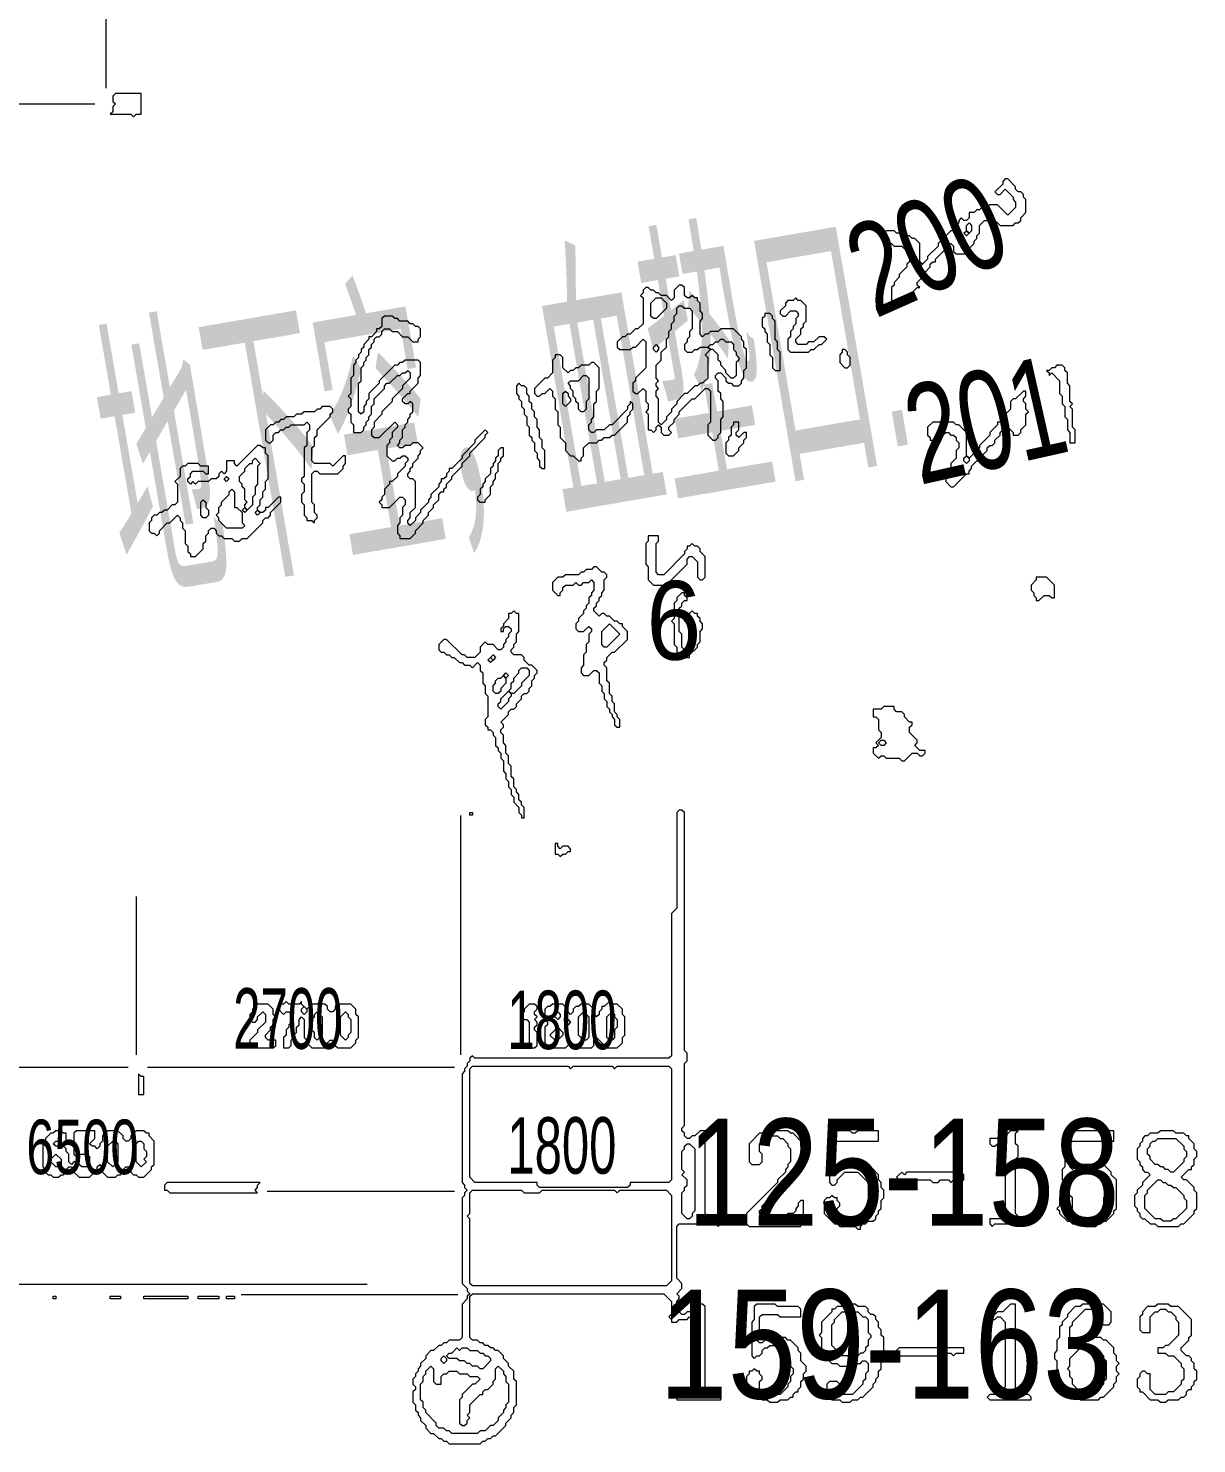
# Model space of a CAD drawing. Extents: x 20 to 3943, y 20 to 2783.
# Drawn here: x 2688 to 3140, y 412 to 959 of the extents above; entities that cross this region are included whole.
import ezdxf

# ---------------------------------------------------------------- set-up
doc = ezdxf.new("R2010")
doc.units = 0
for name, color, linetype, lineweight in [('OCR_TEXT', 6, 'Continuous', 0), ('TRACE_CURVE', 6, 'Continuous', 0), ('TRACE_STRAIGHT', 5, 'Continuous', 0), ('TRACE_TEXT_SYMBOL', 6, 'Continuous', 0)]:
    doc.layers.add(name, color=color, linetype=linetype, lineweight=lineweight)
doc.styles.add('wqy-unicode', font='wqy-unicode.lff')

msp = doc.modelspace()

# ---------------------------------------------------------------- linework, layer by layer
at = {"layer": 'TRACE_CURVE', "color": 6}
for points in [[(2940, 657), (2939, 656), (2939, 619), (2937, 617), (2937, 562), (2936, 561), (2861, 561), (2860, 562), (2859, 561), (2859, 560), (2858, 559), (2858, 558), (2857, 557), (2857, 556), (2856, 555), (2856, 513), (2857, 512), (2857, 511), (2858, 510), (2857, 509), (2857, 508), (2856, 507), (2856, 474), (2858, 472), (2858, 471), (2859, 470), (2858, 469), (2858, 468), (2856, 466), (2856, 453), (2855, 452), (2851, 452), (2850, 451), (2849, 451), (2848, 450), (2847, 450), (2845, 448), (2844, 448), (2842, 446), (2842, 445), (2840, 443), (2840, 442), (2839, 441), (2839, 440), (2838, 439), (2838, 438), (2837, 437), (2837, 435), (2838, 434), (2838, 433), (2837, 432), (2837, 428), (2838, 427), (2838, 425), (2839, 424), (2839, 423), (2840, 422), (2840, 421), (2842, 419), (2842, 418), (2844, 416), (2845, 416), (2847, 414), (2848, 414)], [(2955, 431), (2954, 432), (2952, 432), (2950, 434), (2950, 465), (2949, 466), (2948, 466), (2945, 463), (2943, 463), (2942, 462), (2941, 462), (2939, 464), (2939, 467), (2940, 468), (2940, 469), (2939, 470), (2941, 472), (2941, 474), (2939, 476), (2939, 496), (2940, 497), (2954, 497), (2955, 496), (2956, 497), (2956, 498), (2955, 499), (2952, 499), (2950, 501), (2950, 533), (2948, 533), (2946, 531), (2945, 531), (2944, 530), (2943, 530), (2942, 531), (2942, 532), (2941, 533), (2941, 534), (2942, 535), (2942, 559), (2943, 560), (2943, 563), (2942, 564), (2942, 656), (2941, 657), (2940, 657)], [(2848, 414), (2849, 413), (2850, 413), (2851, 412), (2863, 412), (2864, 413), (2865, 413), (2866, 414), (2867, 414), (2868, 415), (2869, 415), (2873, 419), (2873, 420), (2875, 422), (2875, 423), (2876, 424), (2876, 426), (2877, 427), (2877, 436), (2876, 437), (2876, 440), (2874, 442), (2874, 443), (2872, 445), (2872, 446), (2870, 448), (2869, 448), (2868, 449), (2867, 449), (2866, 450), (2865, 450), (2864, 451), (2863, 451), (2862, 452), (2860, 452), (2859, 453), (2859, 469), (2860, 470), (2934, 470), (2937, 467), (2937, 462), (2936, 461), (2937, 460), (2937, 459), (2939, 459), (2940, 460), (2943, 460), (2944, 461), (2945, 460), (2945, 458), (2946, 457), (2946, 451), (2945, 450), (2946, 449), (2946, 435), (2945, 434), (2945, 433), (2944, 432), (2940, 432), (2939, 431), (2939, 429), (2956, 429), (2956, 431), (2955, 431)], [(2842, 424), (2842, 425), (2841, 426), (2841, 428), (2840, 429), (2840, 435), (2841, 436), (2841, 438), (2842, 439), (2842, 440), (2844, 442)], [(2844, 442), (2845, 441), (2845, 436), (2846, 435), (2848, 435), (2848, 438), (2849, 439), (2850, 439), (2851, 440), (2854, 440), (2855, 439), (2858, 439), (2859, 438), (2862, 438), (2863, 437), (2861, 435), (2860, 435), (2856, 431), (2856, 430), (2855, 429), (2855, 420), (2856, 419), (2857, 419), (2858, 420), (2858, 421), (2859, 422), (2858, 423), (2859, 424), (2859, 427), (2863, 431), (2864, 431), (2864, 432), (2865, 433), (2866, 433), (2868, 435), (2868, 436), (2869, 437), (2869, 441), (2870, 442), (2872, 440), (2872, 439), (2873, 438), (2873, 436), (2874, 435), (2874, 428), (2873, 427), (2873, 426), (2872, 425), (2872, 424), (2870, 422), (2870, 421), (2868, 419), (2867, 419), (2865, 417), (2863, 417), (2862, 416), (2852, 416), (2851, 417), (2850, 417), (2849, 418), (2847, 418), (2846, 419), (2846, 420), (2842, 424)]]:
    msp.add_lwpolyline(points, dxfattribs=at)
for points in [[(2859, 557), (2860, 558), (2897, 558), (2898, 557), (2899, 558), (2914, 558), (2915, 557), (2916, 558), (2936, 558), (2937, 557), (2937, 514), (2936, 513), (2921, 513), (2921, 512), (2920, 511), (2886, 511), (2885, 512), (2885, 513), (2861, 513), (2859, 515)], [(2942, 527), (2943, 528), (2944, 528), (2946, 526), (2946, 502), (2945, 501), (2945, 500), (2944, 499), (2943, 499), (2941, 501), (2941, 509), (2942, 510), (2942, 511), (2943, 512), (2943, 514), (2941, 516), (2942, 517), (2941, 518), (2941, 525), (2942, 526)], [(2859, 509), (2860, 510), (2879, 510), (2880, 509), (2886, 509), (2887, 510), (2915, 510), (2916, 509), (2917, 510), (2935, 510), (2937, 508), (2937, 475), (2935, 473), (2860, 473), (2859, 474), (2859, 499), (2858, 500), (2859, 501)], [(2854, 449), (2855, 448), (2856, 449), (2858, 449), (2859, 448), (2862, 448), (2863, 447), (2864, 447), (2865, 446), (2866, 446), (2867, 445), (2867, 444), (2864, 441), (2863, 441), (2862, 442), (2860, 442), (2859, 443), (2858, 443), (2857, 444), (2855, 444), (2854, 445), (2851, 445), (2850, 446), (2851, 447), (2852, 447)], [(2848, 445), (2849, 446), (2850, 445), (2850, 444), (2849, 443), (2848, 444)]]:
    msp.add_lwpolyline(points, close=True, dxfattribs=at)
at = {"layer": 'TRACE_STRAIGHT', "color": 5}
for p, q in [((2718.3, 998.63), (2718.31, 936.12)), ((2472, 930), (2714, 930)), ((2855.44, 654.88), (2855.45, 562.37)), ((2730.18, 562.38), (2730.18, 623.62)), ((2575.62, 557.53), (2726.88, 557.57)), ((2734.38, 557.52), (2853.12, 557.54)), ((2780.62, 509.62), (2853.13, 509.69)), ((2556.87, 473.59), (2819.38, 473.69)), ((2770.63, 469.62), (2854.38, 469.73))]:
    msp.add_line(p, q, dxfattribs=at)
at = {"layer": 'TRACE_TEXT_SYMBOL', "color": 6}
for points in [[(2722, 934), (2721, 933), (2721, 931), (2722, 930), (2721, 929), (2721, 927), (2720, 926), (2728, 926), (2729, 925), (2730, 926), (2732, 926), (2732, 934)], [(3051, 883), (3052, 884), (3053, 883), (3053, 881), (3052, 880), (3051, 881)], [(3050, 880), (3051, 881), (3052, 880), (3051, 879)], [(3032, 868), (3033, 869), (3034, 868), (3033, 867)], [(2931, 855), (2933, 855), (2935, 853), (2935, 851), (2931, 847), (2930, 847), (2929, 848), (2929, 853)], [(2985, 855), (2984, 854), (2982, 854), (2981, 853), (2981, 852), (2979, 850), (2979, 849), (2980, 848), (2981, 848), (2983, 850), (2985, 850), (2986, 849), (2986, 848), (2985, 847), (2985, 845), (2984, 844), (2984, 843), (2983, 842), (2983, 840), (2982, 839), (2982, 835), (2983, 834), (2990, 834), (2991, 835), (2992, 835), (2994, 837), (2995, 837), (2997, 839), (2996, 840), (2994, 840), (2992, 838), (2990, 838), (2989, 837), (2986, 837), (2985, 838), (2985, 839), (2987, 841), (2987, 843), (2988, 844), (2988, 845), (2989, 846), (2989, 852), (2987, 854), (2986, 854)], [(2939, 851), (2940, 852), (2941, 852), (2942, 851), (2944, 851), (2945, 850), (2945, 843), (2944, 842), (2944, 840), (2943, 839), (2943, 838), (2942, 837), (2942, 835), (2943, 834), (2945, 834), (2946, 835), (2947, 835), (2948, 836), (2951, 836), (2952, 835), (2950, 833), (2951, 832), (2951, 824), (2949, 822), (2948, 822), (2947, 821), (2946, 821), (2943, 818), (2942, 818), (2939, 815), (2939, 814), (2937, 812), (2937, 811), (2935, 809), (2935, 808), (2933, 806), (2932, 807), (2932, 816), (2931, 817), (2931, 819), (2932, 820), (2931, 821), (2931, 822), (2932, 823), (2931, 824), (2931, 829), (2933, 831), (2933, 834), (2935, 836), (2935, 839), (2936, 840), (2936, 842), (2937, 843), (2937, 845), (2938, 846), (2938, 848), (2939, 849)], [(2973, 849), (2973, 848), (2972, 847), (2972, 844), (2973, 843), (2973, 842), (2974, 841), (2974, 838), (2975, 837), (2975, 833), (2976, 832), (2976, 828), (2977, 827), (2979, 827), (2979, 834), (2978, 835), (2978, 838), (2977, 839), (2977, 846), (2976, 847), (2976, 848), (2975, 849)], [(2955, 838), (2956, 839), (2957, 839), (2958, 838), (2960, 838), (2961, 837), (2961, 835), (2962, 834), (2962, 833), (2963, 832), (2963, 831), (2962, 830), (2962, 825), (2961, 824), (2960, 824), (2958, 826), (2958, 827), (2956, 829), (2956, 830), (2955, 831), (2955, 833), (2953, 835), (2952, 835), (2951, 836), (2952, 837), (2953, 837), (2954, 838)], [(2930, 836), (2931, 837), (2932, 836), (2932, 835), (2931, 834), (2930, 835)], [(3003, 835), (3003, 834), (3002, 833), (3002, 830), (3004, 828), (3005, 828), (3006, 829), (3006, 832), (3005, 833), (3005, 834), (3004, 835)], [(3086, 829), (3085, 828), (3084, 828), (3083, 827), (3082, 827), (3083, 826), (3083, 825), (3084, 826), (3087, 823), (3087, 818), (3088, 817), (3088, 814), (3089, 813), (3089, 809), (3090, 808), (3090, 804), (3091, 803), (3091, 799), (3093, 799), (3093, 804), (3092, 805), (3092, 812), (3091, 813), (3092, 814), (3091, 815), (3091, 821), (3090, 822), (3090, 826), (3089, 827), (3089, 828), (3088, 829)], [(2878, 822), (2877, 821), (2877, 818), (2878, 817), (2878, 816), (2879, 815), (2879, 813), (2880, 812), (2880, 810), (2881, 809), (2881, 806), (2882, 805), (2882, 802), (2883, 801), (2883, 800), (2884, 799), (2884, 796), (2885, 795), (2885, 793), (2886, 792), (2886, 790), (2887, 789), (2888, 789), (2888, 796), (2887, 797), (2887, 800), (2886, 801), (2886, 804), (2885, 805), (2885, 808), (2884, 809), (2884, 811), (2883, 812), (2883, 814), (2882, 815), (2882, 817), (2881, 818), (2881, 820), (2880, 821), (2879, 821)], [(2903, 825), (2904, 825), (2905, 824), (2905, 816), (2904, 815), (2904, 812), (2903, 811), (2902, 811), (2901, 812), (2901, 814), (2900, 815), (2900, 816), (2899, 817), (2899, 819), (2898, 820), (2898, 821), (2897, 822), (2898, 823), (2901, 823)], [(2895, 818), (2896, 819), (2897, 818), (2897, 817), (2898, 816), (2898, 815), (2896, 813), (2895, 814)], [(2961, 807), (2961, 806), (2960, 805), (2960, 802), (2959, 801), (2959, 800), (2958, 799), (2958, 795), (2959, 794), (2961, 794), (2963, 796), (2963, 797), (2965, 799), (2965, 800), (2966, 801), (2966, 803), (2965, 803), (2963, 801), (2962, 802), (2962, 803), (2963, 804), (2963, 807)], [(2871, 797), (2870, 796), (2870, 794), (2869, 793), (2869, 792), (2868, 791), (2868, 790), (2867, 789), (2867, 787), (2865, 785), (2865, 784), (2864, 783), (2864, 782), (2863, 781), (2863, 779), (2862, 778), (2862, 777), (2863, 776), (2865, 776), (2865, 777), (2867, 779), (2867, 782), (2868, 783), (2868, 784), (2869, 785), (2869, 787), (2870, 788), (2870, 791), (2871, 792), (2871, 793), (2872, 794), (2872, 797)], [(3050, 793), (3051, 794), (3052, 793), (3052, 792), (3051, 791), (3050, 792)], [(2775, 792), (2776, 793), (2778, 791), (2777, 790), (2777, 783), (2776, 782), (2776, 779), (2775, 778), (2775, 775), (2773, 773), (2772, 774), (2772, 775), (2773, 776), (2772, 777), (2772, 781), (2771, 782), (2771, 783), (2770, 784), (2770, 786), (2772, 788), (2772, 789), (2774, 791), (2775, 791)], [(2764, 785), (2765, 786), (2766, 785), (2765, 784)], [(2766, 780), (2767, 781), (2768, 780), (2768, 774), (2769, 774), (2771, 772), (2771, 768), (2772, 767), (2771, 766), (2765, 766), (2762, 769), (2762, 770), (2761, 771), (2762, 772), (2762, 774), (2763, 775), (2763, 776), (2766, 779)], [(2755, 776), (2756, 777), (2757, 776), (2757, 774), (2758, 773), (2758, 771), (2757, 770), (2756, 770), (2755, 771)], [(2771, 773), (2772, 774), (2773, 773), (2772, 772)], [(2776, 772), (2777, 773), (2778, 772), (2777, 771)], [(2928, 763), (2928, 761), (2927, 760), (2927, 752), (2928, 751), (2928, 746), (2930, 744), (2934, 744), (2935, 745), (2936, 745), (2943, 752), (2943, 754), (2944, 755), (2945, 755), (2947, 753), (2947, 747), (2948, 746), (2949, 746), (2950, 747), (2950, 755), (2948, 757), (2948, 758), (2947, 759), (2946, 759), (2945, 760), (2944, 759), (2943, 759), (2943, 758), (2942, 757), (2942, 756), (2934, 748), (2932, 748), (2931, 749), (2931, 760), (2932, 761), (2932, 763)], [(3078, 747), (3078, 746), (3076, 744), (3076, 742), (3077, 741), (3077, 740), (3078, 739), (3078, 738), (3079, 738), (3081, 740), (3083, 740), (3084, 739), (3085, 739), (3085, 744), (3082, 747)], [(2941, 741), (2939, 739), (2939, 738), (2938, 737), (2938, 731), (2937, 730), (2938, 729), (2938, 721), (2939, 720), (2939, 718), (2941, 716), (2944, 716), (2944, 717), (2947, 720), (2947, 721), (2948, 722), (2948, 726), (2949, 727), (2949, 729), (2948, 730), (2948, 731), (2947, 732), (2947, 733), (2946, 733), (2945, 734), (2944, 733), (2943, 733), (2943, 732), (2942, 731), (2942, 730), (2944, 730), (2945, 729), (2945, 724), (2944, 723), (2944, 721), (2942, 719), (2941, 720), (2941, 725), (2940, 726), (2940, 735), (2941, 736), (2941, 737), (2942, 738), (2943, 738), (2943, 739), (2942, 740), (2942, 741)], [(2913, 729), (2917, 725), (2912, 720), (2911, 720), (2910, 721), (2910, 726)], [(2867, 716), (2868, 717), (2869, 716), (2868, 715)], [(2866, 715), (2867, 716), (2868, 715), (2867, 714)], [(2878, 711), (2879, 712), (2881, 712), (2882, 711), (2882, 709), (2879, 706), (2879, 705), (2876, 702), (2875, 702), (2874, 703), (2875, 704), (2875, 706), (2876, 707), (2876, 708), (2878, 710)], [(2871, 708), (2872, 709), (2873, 708), (2873, 706), (2871, 704), (2871, 703), (2870, 702), (2869, 702), (2868, 703), (2868, 705), (2869, 706), (2869, 707), (2870, 708)], [(2872, 709), (2873, 710), (2874, 709), (2873, 708)], [(2874, 703), (2875, 702), (2875, 701), (2874, 700), (2874, 699), (2871, 696), (2870, 697), (2870, 698), (2871, 699), (2871, 700)], [(3019, 697), (3018, 696), (3015, 696), (3015, 693), (3016, 693), (3017, 692), (3017, 688), (3018, 687), (3018, 685), (3016, 683), (3017, 682), (3016, 681), (3015, 681), (3015, 679), (3017, 677), (3018, 678), (3019, 678), (3020, 677), (3025, 677), (3026, 676), (3027, 676), (3030, 679), (3032, 679), (3033, 678), (3034, 678), (3035, 679), (3035, 680), (3033, 680), (3031, 682), (3032, 683), (3032, 684), (3029, 687), (3029, 689), (3030, 690), (3030, 691), (3029, 691), (3027, 693), (3027, 694), (3026, 695), (3024, 695), (3023, 696), (3023, 697)], [(3017, 683), (3018, 684), (3019, 684), (3020, 683), (3019, 682), (3018, 682)], [(2859, 656), (2860, 656), (2860, 655), (2859, 655)], [(2892, 644), (2892, 640), (2893, 640), (2894, 639), (2895, 640), (2896, 640), (2897, 641), (2898, 641), (2898, 642), (2897, 643), (2895, 643), (2894, 642), (2893, 643), (2893, 644)], [(2777, 582), (2775, 580), (2775, 579), (2774, 578), (2774, 576), (2775, 575), (2776, 575), (2777, 576), (2777, 577), (2779, 579), (2780, 578), (2780, 575), (2777, 572), (2777, 571), (2774, 568), (2774, 565), (2783, 565), (2784, 566), (2784, 568), (2781, 568), (2780, 569), (2780, 570), (2782, 572), (2782, 573), (2783, 574), (2783, 576), (2784, 577), (2783, 578), (2783, 580), (2781, 582)], [(2788, 583), (2787, 582), (2785, 582), (2785, 580), (2787, 578), (2788, 579), (2789, 579), (2790, 578), (2790, 575), (2789, 574), (2789, 573), (2788, 572), (2788, 570), (2787, 569), (2787, 565), (2789, 565), (2790, 566), (2790, 568), (2791, 569), (2791, 570), (2792, 571), (2792, 573), (2793, 574), (2793, 576), (2794, 577), (2795, 576), (2795, 569), (2796, 568), (2796, 567), (2798, 565), (2803, 565), (2804, 566), (2804, 567), (2805, 568), (2806, 568), (2807, 567), (2807, 566), (2808, 565), (2813, 565), (2815, 567), (2815, 568), (2816, 569), (2816, 577), (2815, 578), (2815, 580), (2813, 582), (2808, 582), (2807, 581), (2807, 580), (2806, 579), (2805, 579), (2804, 580), (2804, 581), (2803, 582), (2802, 582), (2801, 583), (2800, 582), (2798, 582), (2796, 580), (2794, 582), (2794, 583), (2793, 582), (2789, 582)], [(2794, 580), (2795, 581), (2796, 580), (2796, 579), (2795, 578), (2794, 579)], [(2882, 582), (2880, 580), (2880, 579), (2879, 578), (2879, 577), (2880, 576), (2881, 576), (2882, 575), (2882, 566), (2883, 565), (2884, 565), (2885, 566), (2885, 571), (2884, 572), (2884, 573), (2885, 574), (2885, 575), (2884, 576), (2885, 577), (2884, 578), (2884, 579), (2885, 580), (2885, 581), (2884, 582)], [(2913, 583), (2911, 581), (2910, 581), (2910, 580), (2909, 579), (2909, 578), (2908, 577), (2907, 578), (2907, 580), (2905, 582), (2902, 582), (2901, 581), (2900, 581), (2899, 580), (2899, 579), (2898, 578), (2897, 579), (2897, 580), (2895, 582), (2891, 582), (2890, 581), (2889, 581), (2888, 580), (2888, 576), (2889, 575), (2889, 574), (2888, 573), (2888, 567), (2890, 565), (2896, 565), (2898, 567), (2899, 566), (2900, 566), (2901, 565), (2906, 565), (2907, 566), (2907, 568), (2908, 569), (2912, 565), (2916, 565), (2918, 567), (2918, 569), (2919, 570), (2919, 577), (2918, 578), (2918, 580), (2916, 582), (2914, 582)], [(2799, 578), (2800, 579), (2802, 577), (2802, 570), (2800, 568), (2799, 569), (2799, 571), (2798, 572), (2798, 576), (2799, 577)], [(2811, 579), (2812, 578), (2812, 577), (2813, 576), (2813, 571), (2812, 570), (2812, 569), (2811, 568), (2809, 570), (2809, 577)], [(2892, 578), (2893, 579), (2894, 578), (2894, 577), (2893, 576), (2892, 577)], [(2896, 575), (2897, 576), (2898, 575), (2897, 574)], [(2903, 579), (2905, 577), (2905, 569), (2904, 568), (2903, 568), (2901, 570), (2901, 577)], [(2914, 579), (2915, 578), (2915, 577), (2916, 576), (2916, 573), (2915, 572), (2915, 569), (2914, 568), (2913, 568), (2912, 569), (2912, 577)], [(2893, 573), (2895, 571), (2895, 570), (2893, 568), (2892, 568), (2890, 570)], [(2731, 555), (2731, 547), (2733, 547), (2733, 554), (2732, 554)], [(2974, 533), (2973, 532), (2971, 532), (2967, 528), (2967, 521), (2968, 520), (2971, 520), (2972, 521), (2972, 524), (2971, 525), (2971, 528), (2973, 530), (2974, 530), (2975, 531), (2978, 531), (2979, 530), (2980, 530), (2982, 528), (2982, 527), (2983, 526), (2983, 521), (2982, 520), (2982, 519), (2981, 518), (2981, 517), (2978, 514), (2978, 513), (2966, 501), (2966, 497), (2967, 496), (2987, 496), (2987, 500), (2988, 501), (2988, 506), (2987, 506), (2986, 505), (2986, 504), (2985, 503), (2985, 502), (2984, 501), (2982, 501), (2981, 500), (2972, 500), (2971, 501), (2971, 502), (2972, 503), (2972, 504), (2973, 505), (2974, 505), (2982, 513), (2983, 513), (2985, 515), (2985, 516), (2986, 517), (2986, 518), (2987, 519), (2987, 521), (2988, 522), (2988, 526), (2987, 527), (2987, 529), (2984, 532), (2983, 532), (2982, 533)], [(3068, 533), (3065, 530), (3060, 530), (3060, 528), (3061, 527), (3062, 527), (3063, 528), (3065, 528), (3066, 527), (3066, 501), (3064, 499), (3060, 499), (3060, 497), (3061, 496), (3062, 497), (3076, 497), (3076, 499), (3072, 499), (3070, 501), (3070, 522), (3071, 523), (3071, 527), (3070, 528), (3070, 532), (3071, 533)], [(3089, 533), (3089, 519), (3088, 518), (3088, 514), (3089, 513), (3091, 513), (3095, 517), (3100, 517), (3104, 513), (3104, 511), (3105, 510), (3105, 508), (3104, 507), (3104, 503), (3100, 499), (3099, 499), (3098, 498), (3097, 499), (3093, 499), (3091, 501), (3091, 502), (3092, 503), (3092, 507), (3091, 508), (3088, 508), (3087, 507), (3087, 504), (3086, 503), (3087, 502), (3087, 501), (3090, 498), (3091, 498), (3092, 497), (3096, 497), (3097, 496), (3101, 496), (3102, 497), (3103, 497), (3104, 498), (3105, 498), (3108, 501), (3108, 502), (3109, 503), (3109, 514), (3107, 516), (3107, 517), (3104, 520), (3094, 520), (3092, 518), (3091, 519), (3091, 528), (3092, 529), (3108, 529), (3108, 533)], [(3126, 533), (3125, 532), (3122, 532), (3121, 531), (3120, 531), (3119, 530), (3119, 529), (3118, 528), (3118, 527), (3117, 526), (3117, 522), (3118, 521), (3118, 520), (3119, 519), (3119, 518), (3120, 517), (3121, 517), (3122, 516), (3119, 513), (3119, 512), (3117, 510), (3117, 509), (3116, 508), (3116, 504), (3117, 503), (3117, 502), (3118, 501), (3118, 500), (3119, 499), (3120, 499), (3122, 497), (3124, 497), (3125, 496), (3133, 496), (3134, 497), (3135, 497), (3139, 501), (3139, 502), (3140, 503), (3140, 509), (3139, 510), (3139, 511), (3136, 514), (3135, 514), (3134, 515), (3137, 518), (3138, 518), (3138, 519), (3139, 520), (3139, 522), (3140, 523), (3140, 525), (3139, 526), (3139, 528), (3137, 530), (3137, 531), (3136, 531), (3135, 532), (3132, 532), (3131, 533)], [(2698, 528), (2699, 529), (2700, 529), (2701, 528), (2700, 527), (2699, 527)], [(2721, 529), (2722, 529), (2723, 528), (2723, 521), (2721, 519), (2719, 521), (2719, 527)], [(2730, 528), (2731, 529), (2732, 529), (2733, 528), (2733, 526), (2734, 525), (2734, 523), (2733, 522), (2734, 521), (2732, 519), (2730, 521)], [(3124, 529), (3125, 530), (3132, 530), (3135, 527), (3135, 526), (3136, 525), (3136, 523), (3135, 522), (3135, 521), (3131, 517), (3130, 517), (3129, 518), (3128, 518), (3127, 519), (3126, 519), (3125, 520), (3124, 520), (3122, 522), (3122, 523), (3121, 524), (3121, 526), (3122, 527), (3122, 528), (3123, 529)], [(2699, 524), (2701, 522), (2701, 520), (2700, 519), (2699, 519), (2697, 521), (2697, 522)], [(3026, 517), (3024, 515), (3025, 514), (3026, 514), (3027, 513), (3028, 514), (3029, 513), (3030, 514), (3037, 514), (3038, 513), (3040, 513), (3041, 514), (3044, 514), (3045, 513), (3046, 514), (3050, 514), (3050, 516), (3049, 517), (3028, 517), (3027, 516)], [(2742, 513), (2741, 512), (2741, 510), (2742, 510), (2743, 509), (2777, 509), (2776, 510), (2777, 511), (2777, 512), (2778, 513)], [(3125, 514), (3126, 514), (3127, 513), (3128, 513), (3129, 512), (3130, 512), (3131, 511), (3132, 511), (3135, 508), (3135, 507), (3136, 506), (3136, 503), (3132, 499), (3131, 499), (3130, 498), (3127, 498), (3126, 499), (3124, 499), (3120, 503), (3120, 508), (3121, 509), (3121, 510)], [(2698, 469), (2699, 469), (2699, 468), (2698, 468)], [(2720, 469), (2724, 469), (2724, 468), (2720, 468)], [(2733, 469), (2750, 469), (2750, 468), (2733, 468)], [(2754, 469), (2762, 469), (2762, 468), (2754, 468)], [(2765, 469), (2768, 469), (2768, 468), (2765, 468)], [(3068, 466), (3065, 463), (3063, 463), (3062, 462), (3061, 463), (3060, 463), (3060, 460), (3062, 460), (3063, 461), (3064, 461), (3066, 459), (3066, 434), (3063, 431), (3060, 431), (3059, 430), (3060, 429), (3076, 429), (3076, 430), (3075, 431), (3074, 431), (3073, 432), (3071, 432), (3070, 433), (3070, 466)], [(3096, 466), (3095, 465), (3093, 465), (3090, 462), (3090, 461), (3088, 459), (3088, 458), (3087, 457), (3087, 453), (3086, 452), (3086, 448), (3085, 447), (3085, 445), (3086, 444), (3086, 439), (3087, 438), (3087, 437), (3088, 436), (3088, 434), (3092, 430), (3094, 430), (3095, 429), (3102, 429), (3103, 430), (3104, 430), (3108, 434), (3108, 435), (3109, 436), (3109, 438), (3110, 439), (3109, 440), (3109, 442), (3110, 443), (3109, 444), (3109, 446), (3108, 447), (3108, 449), (3105, 452), (3104, 452), (3103, 453), (3095, 453), (3093, 451), (3092, 451), (3091, 452), (3091, 457), (3092, 458), (3092, 459), (3097, 464), (3101, 464), (3102, 463), (3102, 460), (3104, 458), (3106, 458), (3107, 459), (3107, 463), (3104, 466)], [(3003, 463), (3009, 463), (3011, 461), (3012, 461), (3013, 460), (3013, 455), (3014, 454), (3014, 453), (3013, 452), (3013, 450), (3012, 449), (3012, 448), (3011, 447), (3010, 447), (3009, 446), (3008, 446), (3007, 445), (3006, 445), (3005, 446), (3003, 446), (2999, 450), (2999, 458), (3000, 459), (3000, 460)], [(3025, 449), (3024, 448), (3024, 447), (3025, 446), (3040, 446), (3041, 447), (3045, 447), (3046, 446), (3047, 447), (3050, 447), (3050, 449)], [(3096, 450), (3098, 450), (3099, 449), (3100, 450), (3104, 446), (3104, 445), (3105, 444), (3105, 437), (3104, 436), (3104, 435), (3100, 431), (3097, 431), (3096, 432), (3095, 432), (3092, 435), (3092, 437), (3091, 438), (3091, 440), (3090, 441), (3091, 442), (3091, 445)]]:
    msp.add_lwpolyline(points, close=True, dxfattribs=at)
for points in [[(3066, 901), (3065, 900), (3065, 899), (3062, 896), (3063, 895), (3064, 895), (3066, 897), (3069, 894), (3069, 893), (3070, 892), (3070, 890), (3067, 887), (3063, 891), (3060, 891), (3059, 890), (3057, 890), (3056, 889), (3055, 889), (3054, 888), (3052, 888), (3052, 886), (3051, 885), (3050, 885), (3049, 886), (3048, 885), (3048, 884), (3047, 883), (3047, 882), (3046, 881), (3045, 881), (3040, 876), (3040, 875), (3036, 871), (3036, 870), (3034, 868), (3033, 869), (3033, 876), (3031, 878), (3030, 878), (3029, 879), (3028, 879), (3027, 880), (3024, 880), (3023, 881), (3020, 881), (3018, 879), (3019, 878), (3019, 877), (3020, 876), (3022, 876), (3023, 875), (3026, 875), (3027, 874), (3028, 874), (3030, 872), (3030, 871), (3029, 870), (3029, 869), (3028, 868), (3028, 867), (3025, 864), (3025, 863), (3023, 861), (3023, 860)], [(3023, 860), (3022, 859), (3022, 854), (3024, 852), (3026, 852), (3027, 853), (3027, 854), (3028, 855), (3029, 855), (3029, 856), (3032, 859), (3033, 859), (3032, 860), (3032, 861), (3035, 864), (3035, 865), (3037, 867), (3037, 868), (3038, 869), (3039, 869), (3039, 870), (3043, 874), (3043, 875), (3044, 876), (3045, 876), (3046, 875), (3046, 873), (3047, 872), (3051, 872), (3051, 873), (3054, 876), (3054, 877), (3055, 878), (3055, 879), (3056, 880), (3056, 883), (3058, 885), (3059, 885), (3060, 886), (3061, 886), (3064, 883), (3069, 883), (3070, 884), (3071, 884), (3072, 885), (3072, 886), (3074, 888), (3074, 893), (3073, 894), (3073, 895), (3072, 896), (3071, 896), (3070, 897), (3070, 898), (3067, 901), (3066, 901)], [(2940, 860), (2938, 858), (2938, 855), (2937, 854), (2935, 856), (2933, 856), (2932, 857), (2931, 857), (2930, 858), (2929, 858), (2928, 859), (2927, 859), (2926, 858), (2926, 857), (2925, 856), (2926, 855), (2926, 845), (2924, 843), (2923, 843), (2921, 841), (2920, 841), (2919, 840), (2918, 840), (2916, 838), (2916, 836), (2917, 835), (2921, 835), (2922, 836), (2923, 836), (2926, 839), (2927, 838), (2927, 828), (2923, 824), (2923, 823), (2922, 822), (2922, 819), (2923, 818), (2924, 818), (2926, 820), (2927, 819), (2927, 815), (2928, 814), (2928, 812), (2927, 811), (2928, 810), (2928, 804), (2929, 804), (2930, 803), (2931, 804), (2931, 805), (2932, 806), (2933, 805), (2933, 803), (2934, 802), (2936, 802), (2937, 803), (2936, 804), (2936, 805), (2938, 807), (2938, 808), (2940, 810), (2940, 811), (2945, 816), (2946, 816)], [(2946, 816), (2950, 820), (2951, 820), (2952, 819), (2952, 807), (2951, 806), (2951, 802), (2953, 800), (2954, 800), (2955, 801), (2955, 802), (2956, 803), (2956, 808), (2957, 809), (2957, 815), (2956, 816), (2956, 818), (2955, 819), (2955, 823), (2954, 824), (2954, 825), (2955, 826), (2956, 826), (2958, 824), (2958, 823), (2959, 822), (2960, 822), (2961, 821), (2963, 821), (2964, 822), (2964, 823), (2965, 824), (2965, 827), (2966, 828), (2966, 835), (2965, 836), (2965, 838), (2964, 839), (2964, 840), (2961, 843), (2956, 843), (2955, 842), (2952, 842), (2951, 841), (2950, 841), (2949, 840), (2948, 841), (2948, 846), (2949, 847), (2949, 849), (2948, 850), (2948, 853), (2947, 854), (2947, 855), (2946, 855), (2945, 856), (2944, 855), (2943, 855), (2942, 856), (2942, 859), (2941, 860), (2940, 860)], [(2826, 848), (2825, 847), (2825, 844), (2824, 843), (2823, 843), (2823, 842), (2821, 840), (2820, 840), (2820, 839), (2818, 837), (2818, 836), (2817, 835), (2817, 834), (2816, 833), (2816, 832), (2815, 831), (2815, 830), (2814, 829), (2814, 825), (2813, 824), (2813, 818), (2812, 817), (2813, 816), (2813, 813), (2812, 812), (2812, 811), (2813, 810), (2813, 807), (2814, 806), (2814, 803), (2817, 803), (2818, 804), (2818, 805), (2819, 806), (2819, 807), (2820, 808), (2820, 809), (2821, 810), (2821, 813), (2822, 814), (2822, 816), (2826, 820), (2826, 821), (2827, 822), (2828, 822), (2831, 825), (2832, 825), (2833, 826), (2834, 826), (2835, 827), (2836, 826), (2836, 824), (2833, 821), (2833, 820), (2829, 816), (2829, 815), (2825, 811), (2825, 810), (2822, 807), (2822, 805), (2821, 804), (2821, 802), (2822, 801), (2824, 801)], [(2835, 807), (2835, 808), (2836, 809), (2836, 810), (2837, 811), (2837, 814), (2836, 815), (2835, 814), (2834, 814), (2833, 815), (2833, 816), (2835, 818), (2836, 818), (2836, 819), (2839, 822), (2839, 824), (2840, 825), (2840, 830), (2839, 831), (2834, 831), (2833, 830), (2832, 830), (2831, 829), (2830, 829), (2824, 823), (2824, 822), (2820, 818), (2820, 816), (2819, 815), (2819, 814), (2818, 813), (2818, 811), (2817, 810), (2816, 811), (2816, 822), (2817, 823), (2817, 828), (2818, 829), (2818, 830), (2819, 831), (2819, 832), (2820, 833), (2820, 835), (2821, 836), (2821, 837), (2822, 838), (2822, 839), (2823, 840), (2824, 840), (2825, 841), (2825, 842), (2826, 843), (2828, 843), (2829, 842), (2831, 842), (2833, 840), (2835, 840), (2837, 838), (2839, 838), (2839, 839), (2840, 840), (2840, 843), (2839, 844), (2838, 844)], [(2838, 844), (2837, 845), (2836, 845), (2835, 846), (2832, 846), (2831, 847), (2830, 847), (2829, 848), (2826, 848)], [(2892, 833), (2892, 832), (2891, 831), (2891, 826), (2889, 824), (2888, 824), (2884, 820), (2884, 818), (2885, 817), (2886, 817), (2887, 818), (2888, 818), (2890, 820), (2891, 819), (2891, 817), (2892, 816), (2892, 812), (2893, 811), (2893, 806), (2894, 805), (2894, 801), (2896, 799), (2896, 796), (2898, 794), (2899, 794), (2901, 792), (2902, 792), (2902, 793), (2903, 794), (2903, 797), (2905, 799), (2908, 799), (2909, 800), (2910, 800), (2911, 801), (2913, 801), (2914, 802), (2915, 802), (2920, 807), (2920, 809), (2921, 810), (2921, 811), (2922, 812), (2922, 814), (2921, 815), (2921, 814), (2920, 813), (2920, 812), (2914, 806), (2913, 806), (2911, 804), (2908, 804), (2907, 803), (2906, 803), (2905, 804), (2905, 806), (2906, 807), (2906, 808), (2907, 809), (2907, 814), (2908, 815), (2908, 819), (2909, 820), (2909, 828)], [(2909, 828), (2907, 830), (2906, 830), (2905, 829), (2902, 829), (2901, 828), (2900, 828), (2899, 827), (2898, 827), (2897, 826), (2895, 828), (2895, 832), (2894, 833), (2892, 833)], [(3073, 819), (3070, 816), (3069, 816), (3068, 815), (3068, 812), (3065, 809), (3065, 808), (3064, 807), (3063, 807), (3063, 806), (3060, 803), (3060, 802), (3056, 798), (3056, 797), (3052, 793), (3051, 794), (3051, 803), (3048, 806), (3047, 806), (3046, 807), (3038, 807), (3036, 805), (3036, 802), (3037, 801), (3037, 800), (3040, 800), (3043, 803), (3044, 803), (3045, 802), (3046, 802), (3047, 801), (3047, 800), (3048, 799), (3048, 797), (3047, 796), (3047, 793), (3045, 791), (3045, 788), (3044, 787), (3044, 786), (3043, 785), (3043, 784), (3045, 782), (3046, 782), (3051, 787), (3052, 787), (3052, 788), (3053, 789), (3053, 790), (3055, 792), (3056, 792), (3057, 793), (3057, 794), (3059, 796), (3059, 797), (3060, 798), (3061, 798), (3062, 799), (3062, 800), (3064, 802), (3064, 803), (3066, 805), (3067, 805), (3069, 803)], [(3069, 803), (3069, 802), (3071, 802), (3072, 803), (3072, 804), (3074, 806), (3074, 810), (3075, 811), (3074, 812), (3074, 814), (3073, 815), (3073, 816), (3074, 817), (3074, 819), (3073, 819)], [(2802, 813), (2801, 812), (2800, 812), (2799, 811), (2795, 811), (2794, 810), (2792, 810), (2791, 809), (2788, 809), (2787, 808), (2786, 808), (2785, 807), (2784, 807), (2783, 806), (2782, 806), (2780, 804), (2780, 800), (2781, 799), (2782, 799), (2783, 800), (2783, 802), (2784, 803), (2785, 803), (2786, 804), (2787, 804), (2788, 805), (2789, 805), (2790, 806), (2795, 806), (2796, 807), (2797, 806), (2797, 804), (2796, 803), (2796, 798), (2795, 797), (2795, 786), (2794, 785), (2794, 784), (2795, 783), (2795, 780), (2794, 779), (2794, 776), (2795, 775), (2795, 771), (2796, 770), (2796, 769), (2798, 769), (2799, 768), (2799, 769), (2800, 770), (2800, 771), (2799, 772), (2799, 775), (2798, 776), (2798, 787), (2799, 788), (2800, 788), (2801, 787), (2808, 787), (2810, 789), (2810, 790), (2811, 791), (2811, 794), (2810, 794)], [(2810, 794), (2806, 790), (2805, 791), (2799, 791), (2798, 792), (2798, 797), (2799, 798), (2799, 801), (2800, 802), (2800, 804), (2805, 809), (2805, 810), (2806, 811), (2806, 812), (2805, 813), (2802, 813)], [(2824, 801), (2830, 807), (2831, 806), (2831, 805), (2829, 803), (2829, 801), (2828, 800), (2828, 799), (2827, 798), (2827, 794), (2829, 792), (2830, 792), (2831, 793), (2832, 793), (2833, 794), (2834, 794), (2835, 793), (2835, 792), (2834, 791), (2834, 790), (2831, 787), (2831, 786), (2829, 784), (2828, 784), (2828, 783), (2826, 781), (2826, 779), (2825, 778), (2825, 777), (2824, 776), (2825, 775), (2825, 774), (2828, 774), (2832, 778), (2833, 778), (2834, 777), (2834, 775), (2833, 774), (2833, 771), (2832, 770), (2832, 768), (2831, 767), (2831, 764), (2832, 763), (2832, 762), (2836, 762), (2838, 764), (2838, 765), (2841, 768), (2841, 769), (2843, 771), (2843, 772), (2845, 774), (2845, 775), (2847, 777), (2847, 779), (2848, 780), (2849, 780), (2849, 781), (2850, 782), (2850, 783), (2852, 785), (2852, 786), (2856, 790)], [(2856, 790), (2856, 791), (2859, 794), (2859, 795), (2865, 801), (2865, 802), (2866, 803), (2865, 804), (2861, 800), (2861, 799), (2856, 794), (2856, 793), (2852, 789), (2851, 789), (2851, 788), (2850, 787), (2850, 786), (2849, 785), (2848, 785), (2848, 784), (2847, 783), (2847, 782), (2844, 779), (2844, 778), (2843, 777), (2843, 776), (2840, 773), (2840, 772), (2838, 770), (2838, 769), (2836, 767), (2835, 768), (2835, 769), (2836, 770), (2836, 772), (2838, 774), (2838, 784), (2837, 785), (2836, 785), (2835, 786), (2835, 787), (2836, 788), (2836, 789), (2837, 790), (2837, 791), (2839, 793), (2839, 794), (2840, 795), (2840, 796), (2841, 797), (2839, 799), (2837, 799), (2836, 798), (2834, 798), (2833, 797), (2832, 797), (2831, 798), (2832, 799), (2832, 800), (2833, 801), (2833, 804), (2834, 805), (2834, 806), (2835, 807)], [(2777, 798), (2769, 790), (2768, 791), (2768, 792), (2765, 792), (2765, 788), (2764, 787), (2763, 788), (2762, 787), (2762, 786), (2761, 785), (2759, 785), (2758, 784), (2754, 784), (2753, 783), (2752, 784), (2751, 783), (2750, 784), (2750, 785), (2751, 786), (2751, 787), (2752, 788), (2756, 788), (2757, 787), (2758, 787), (2758, 790), (2755, 790), (2754, 791), (2750, 791), (2749, 790), (2748, 790), (2747, 789), (2747, 786), (2745, 784), (2746, 783), (2746, 776), (2745, 775), (2744, 775), (2742, 773), (2741, 773), (2740, 772), (2739, 772), (2738, 771), (2737, 771), (2736, 770), (2736, 769), (2735, 768), (2735, 765), (2736, 764), (2737, 764), (2738, 763), (2739, 764), (2739, 765), (2742, 768), (2743, 768), (2746, 771), (2747, 770), (2747, 769), (2748, 768), (2748, 766), (2749, 765), (2749, 760), (2750, 759), (2750, 757)], [(2750, 757), (2751, 756), (2751, 755), (2753, 755), (2756, 758), (2756, 760), (2757, 761), (2757, 763), (2758, 764), (2758, 765), (2759, 766), (2760, 766), (2761, 765), (2761, 764), (2762, 763), (2763, 763), (2764, 762), (2767, 762), (2768, 761), (2770, 761), (2771, 762), (2773, 762), (2779, 768), (2779, 769), (2780, 770), (2781, 770), (2782, 771), (2782, 772), (2786, 776), (2786, 778), (2785, 778), (2781, 774), (2780, 774), (2780, 773), (2779, 772), (2778, 772), (2777, 773), (2777, 774), (2778, 775), (2778, 777), (2779, 778), (2779, 780), (2780, 781), (2780, 784), (2781, 785), (2781, 794), (2780, 795), (2780, 797), (2779, 797), (2778, 798), (2777, 798)], [(2907, 751), (2906, 750), (2904, 750), (2903, 749), (2902, 749), (2901, 748), (2896, 748), (2895, 747), (2893, 747), (2891, 745), (2891, 742), (2893, 740), (2894, 740), (2894, 741), (2895, 742), (2895, 743), (2896, 744), (2899, 744), (2900, 745), (2901, 744), (2902, 744), (2903, 745), (2905, 745), (2906, 746), (2907, 745), (2907, 742), (2906, 741), (2906, 740), (2905, 739), (2905, 737), (2904, 736), (2904, 735), (2903, 734), (2903, 733), (2901, 731), (2901, 730), (2900, 729), (2900, 727), (2901, 726), (2903, 726), (2905, 728), (2906, 727), (2906, 726), (2905, 725), (2905, 722), (2904, 721), (2904, 718), (2903, 717), (2903, 713), (2902, 712), (2902, 710), (2903, 709), (2905, 709), (2907, 711), (2908, 711), (2909, 710), (2909, 706), (2910, 705), (2910, 703), (2911, 702), (2911, 700), (2912, 699), (2912, 697), (2913, 696)], [(2913, 696), (2913, 695), (2914, 694), (2914, 693), (2915, 692), (2915, 690), (2916, 689), (2917, 689), (2917, 692), (2916, 693), (2916, 694), (2915, 695), (2915, 698), (2914, 699), (2914, 701), (2913, 702), (2913, 706), (2912, 707), (2912, 712), (2911, 713), (2911, 714), (2912, 715), (2912, 716), (2914, 718), (2915, 718), (2920, 723), (2920, 726), (2918, 728), (2918, 729), (2917, 729), (2916, 730), (2915, 730), (2913, 732), (2912, 732), (2911, 733), (2910, 733), (2909, 732), (2907, 734), (2907, 735), (2908, 736), (2908, 737), (2909, 738), (2909, 739), (2910, 740), (2910, 741), (2911, 742), (2911, 746), (2912, 747), (2912, 748), (2911, 749), (2910, 749), (2908, 751), (2907, 751)], [(2876, 734), (2875, 733), (2874, 733), (2874, 731), (2872, 729), (2872, 728), (2871, 727), (2871, 726), (2872, 726), (2872, 727), (2873, 728), (2874, 728), (2875, 727), (2875, 726), (2874, 725), (2874, 724), (2873, 723), (2873, 722), (2872, 721), (2872, 720), (2871, 719), (2870, 719), (2868, 721), (2866, 721), (2865, 722), (2863, 720), (2863, 718), (2861, 716), (2858, 716), (2857, 717), (2856, 717), (2850, 723), (2849, 723), (2847, 721), (2847, 719), (2848, 718), (2849, 718), (2850, 717), (2851, 717), (2852, 716), (2853, 716), (2855, 714), (2856, 714), (2857, 713), (2859, 713), (2860, 712), (2862, 714), (2863, 713), (2863, 711), (2864, 710), (2864, 706), (2865, 705), (2865, 702), (2866, 701), (2866, 693), (2865, 692), (2865, 690), (2866, 689), (2866, 688), (2867, 688), (2868, 687), (2868, 686), (2869, 685), (2869, 682)], [(2880, 716), (2879, 717), (2876, 717), (2875, 718), (2875, 719), (2876, 720), (2876, 721), (2877, 722), (2877, 725), (2878, 726), (2878, 733), (2877, 733), (2876, 734)], [(2869, 682), (2870, 681), (2870, 680), (2871, 679), (2871, 677), (2872, 676), (2872, 672), (2873, 671), (2873, 669), (2874, 668), (2874, 666), (2875, 665), (2875, 663), (2876, 662), (2876, 660), (2878, 658), (2878, 656), (2879, 655), (2879, 654), (2880, 654), (2880, 658), (2879, 659), (2879, 660), (2878, 661), (2878, 663), (2877, 664), (2877, 665), (2876, 666), (2876, 669), (2875, 670), (2875, 674), (2874, 675), (2874, 678), (2873, 679), (2873, 682), (2872, 683), (2872, 686), (2871, 687), (2871, 688), (2872, 689), (2872, 690), (2871, 691), (2874, 694), (2874, 695), (2875, 696), (2876, 696), (2877, 697), (2877, 698), (2879, 700), (2879, 701), (2880, 702), (2881, 702), (2882, 703), (2882, 704), (2883, 705), (2883, 707), (2884, 708), (2884, 709), (2885, 710), (2885, 711), (2883, 713), (2882, 713), (2880, 715), (2880, 716)], [(2699, 533), (2698, 532), (2697, 532), (2695, 530), (2695, 529), (2694, 528), (2694, 519), (2695, 518), (2695, 517), (2696, 516), (2697, 516), (2698, 515), (2700, 515), (2701, 516), (2702, 516), (2703, 517), (2703, 518), (2704, 519), (2705, 519), (2706, 518), (2706, 517), (2708, 515), (2712, 515), (2715, 518), (2715, 519), (2716, 520), (2717, 519), (2717, 517), (2719, 515), (2722, 515), (2723, 516), (2724, 516), (2725, 517), (2725, 518), (2726, 519), (2727, 519), (2728, 518), (2728, 517), (2729, 516), (2730, 516), (2731, 515), (2733, 515), (2736, 518), (2736, 519), (2737, 520), (2737, 529), (2735, 531), (2735, 532), (2734, 532), (2733, 533), (2730, 533), (2728, 531), (2728, 530), (2727, 529), (2726, 529), (2725, 530), (2725, 531), (2723, 533), (2719, 533), (2717, 531), (2717, 529), (2716, 528), (2716, 527), (2715, 526)], [(2715, 526), (2714, 527), (2713, 527), (2712, 528), (2714, 530), (2714, 533), (2707, 533), (2706, 532), (2706, 524), (2707, 523), (2708, 524), (2711, 524), (2712, 523), (2712, 520), (2711, 519), (2709, 519), (2708, 520), (2708, 521), (2706, 521), (2705, 520), (2704, 521), (2704, 524), (2703, 525), (2703, 526), (2702, 527), (2703, 528), (2703, 532), (2702, 532), (2701, 533), (2699, 533)], [(2999, 533), (2998, 532), (2999, 531), (2999, 527), (2998, 526), (2998, 513), (2999, 512), (3000, 512), (3001, 513), (3001, 514), (3004, 517), (3009, 517), (3013, 513), (3013, 503), (3012, 502), (3012, 500), (3010, 498), (3003, 498), (3000, 501), (3001, 502), (3001, 503), (3002, 504), (3002, 505), (3001, 506), (3001, 507), (3000, 507), (2999, 508), (2998, 507), (2997, 507), (2996, 506), (2996, 501), (3000, 497), (3001, 497), (3002, 496), (3008, 496), (3009, 495), (3010, 495), (3010, 496), (3011, 497), (3012, 497), (3013, 498), (3015, 498), (3016, 499), (3016, 500), (3017, 501), (3017, 502), (3018, 503), (3018, 506), (3019, 507), (3019, 510), (3018, 511), (3018, 513), (3017, 514), (3017, 516), (3014, 519), (3013, 519), (3012, 520), (3005, 520), (3004, 519), (3003, 519), (3002, 518), (3001, 518), (3000, 519), (3000, 528)], [(3000, 528), (3001, 529), (3017, 529), (3017, 533), (3009, 533), (3008, 532), (3007, 532), (3006, 533), (2999, 533)], [(2970, 466), (2969, 465), (2969, 460), (2968, 459), (2968, 446), (2969, 445), (2970, 446), (2971, 446), (2972, 447), (2972, 448), (2973, 449), (2974, 449), (2975, 450), (2978, 450), (2979, 449), (2980, 449), (2982, 447), (2982, 445), (2983, 444), (2983, 442), (2984, 441), (2984, 439), (2983, 438), (2983, 436), (2982, 435), (2982, 434), (2979, 431), (2974, 431), (2973, 432), (2972, 432), (2971, 433), (2971, 436), (2972, 437), (2972, 438), (2971, 439), (2971, 440), (2970, 440), (2969, 441), (2968, 440), (2967, 440), (2967, 439), (2966, 438), (2966, 434), (2968, 432), (2969, 432), (2970, 431), (2970, 430), (2971, 430), (2972, 429), (2974, 429), (2975, 428), (2978, 428), (2979, 429), (2982, 429), (2983, 430), (2984, 430), (2984, 431), (2985, 432), (2986, 432), (2986, 433), (2987, 434), (2987, 436), (2988, 437), (2988, 439)], [(2988, 439), (2989, 440), (2989, 442), (2987, 444), (2987, 447), (2986, 448), (2986, 449), (2983, 452), (2982, 452), (2981, 453), (2975, 453), (2974, 452), (2973, 452), (2972, 451), (2971, 451), (2970, 452), (2970, 455), (2971, 456), (2971, 461), (2972, 462), (2978, 462), (2979, 461), (2987, 461), (2987, 464), (2986, 465), (2978, 465), (2977, 466), (2970, 466)], [(3005, 466), (3004, 465), (3001, 465), (3000, 464), (2999, 464), (2999, 463), (2995, 459), (2995, 455), (2994, 454), (2995, 453), (2995, 448), (2996, 447), (2996, 446), (2999, 443), (3001, 443), (3002, 442), (3008, 442), (3009, 443), (3010, 443), (3011, 444), (3012, 444), (3013, 443), (3013, 440), (3012, 439), (3012, 437), (3011, 436), (3011, 435), (3007, 431), (3003, 431), (3002, 432), (3002, 435), (3001, 436), (2998, 436), (2997, 435), (2997, 432), (2998, 431), (2998, 430), (2999, 429), (3002, 429), (3003, 428), (3006, 428), (3007, 429), (3009, 429), (3010, 430), (3011, 430), (3015, 434), (3015, 435), (3016, 436), (3016, 437), (3017, 438), (3017, 440), (3018, 441), (3018, 444), (3019, 445), (3019, 453), (3018, 454), (3018, 456), (3017, 457), (3017, 459), (3016, 460), (3016, 461), (3015, 462), (3014, 462), (3013, 463)], [(3013, 463), (3013, 464), (3012, 465), (3009, 465), (3008, 466), (3005, 466)], [(3125, 466), (3124, 465), (3121, 465), (3119, 463), (3119, 462), (3118, 461), (3118, 456), (3119, 455), (3122, 455), (3122, 461), (3124, 463), (3125, 463), (3126, 464), (3128, 464), (3129, 463), (3130, 463), (3132, 461), (3132, 460), (3133, 459), (3133, 454), (3129, 450), (3128, 450), (3127, 449), (3125, 449), (3125, 447), (3128, 447), (3129, 446), (3131, 446), (3134, 443), (3134, 442), (3135, 441), (3135, 437), (3134, 436), (3134, 435), (3131, 432), (3129, 432), (3128, 431), (3124, 431), (3122, 433), (3122, 439), (3121, 439), (3120, 440), (3119, 440), (3118, 439), (3118, 438), (3117, 437), (3117, 434), (3118, 433), (3118, 432), (3119, 432), (3122, 429), (3125, 429), (3126, 428), (3128, 428), (3129, 429), (3133, 429), (3134, 430), (3135, 430), (3136, 431), (3136, 432), (3137, 433), (3138, 433), (3138, 434), (3139, 435)], [(3139, 435), (3139, 436), (3140, 437), (3140, 440), (3139, 441), (3139, 443), (3138, 444), (3138, 445), (3137, 446), (3136, 446), (3134, 448), (3134, 449), (3137, 452), (3137, 453), (3138, 454), (3138, 460), (3133, 465), (3130, 465), (3129, 466), (3125, 466)]]:
    msp.add_lwpolyline(points, dxfattribs=at)

# ---------------------------------------------------------------- texts
at = {"layer": 'OCR_TEXT', "color": 6, "style": 'wqy-unicode'}
for s, height, rotation, width, p in [('200', 35.956, 23.9625, 0.74193, (3015.74, 846.91)), ('地下空，血垫口.', 87.523, 9.8061, 0.358718, (2725.27, 745.9)), ('201', 38.214, 12.6996, 0.712084, (3032.81, 782.6))]:
    msp.add_text(s, height=height, rotation=rotation, dxfattribs=dict(at, width=width)).set_placement(p)
for s, height, width, p in [('6', 30.42, 0.938537, (2927.28, 715.12)), ('2700', 23.4, 0.606369, (2767.56, 564.7)), ('1800', 22.62, 0.626765, (2873.52, 564.55)), ('6500', 21.06, 0.691535, (2687.57, 516.23)), ('1800', 21.84, 0.64915, (2873.52, 516.39)), ('125-158', 41.34, 0.823802, (2943.07, 496.31)), ('159-163', 42.12, 0.846146, (2932.18, 429.47))]:
    msp.add_text(s, height=height, dxfattribs=dict(at, width=width)).set_placement(p)

doc.saveas('drawing.dxf')
